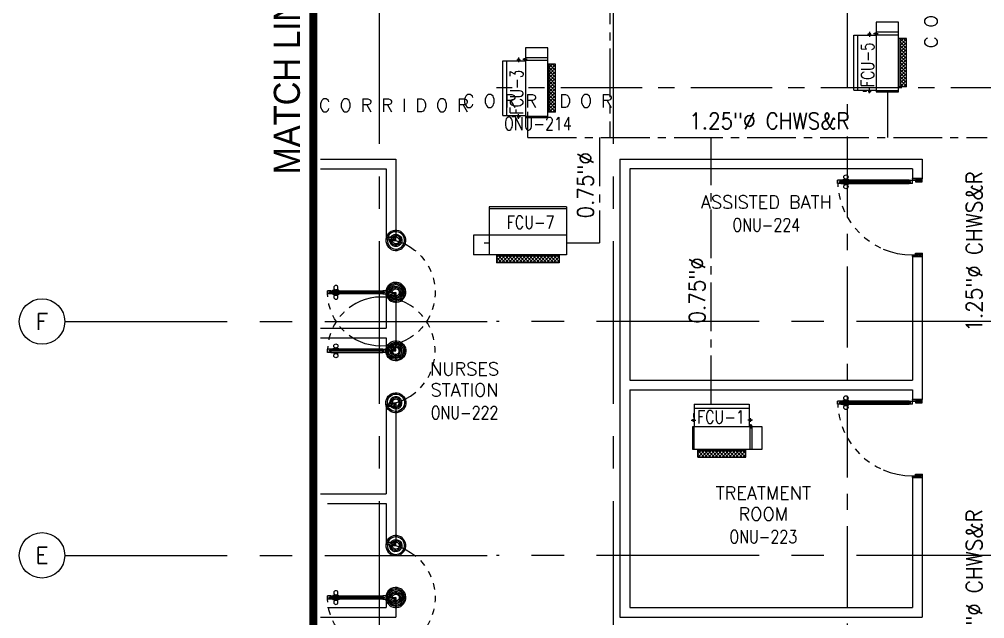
# Model space of a CAD drawing. Extents: x 417866242 to 417866469, y 43498047 to 43498124.
# Drawn here: x 417866392.78 to 417866407.63, y 43498063.41 to 43498072.64 of the extents above; entities that cross this region are included whole.
import ezdxf
from ezdxf.enums import TextEntityAlignment as Align

# ---------------------------------------------------------------- set-up
doc = ezdxf.new("R2010")
doc.units = 0
doc.header["$MEASUREMENT"] = 0
for name, pattern in [('CENTER', [2, 1.25, -0.25, 0.25, -0.25]), ('CENTER2', [1.125, 0.75, -0.125, 0.125, -0.125]), ('CENTERX2', [4, 2.5, -0.5, 0.5, -0.5]), ('HIDDEN', [0.375, 0.25, -0.125])]:
    doc.linetypes.add(name, pattern=pattern)
doc.layers.get('0').update_dxf_attribs({"linetype": 'CONTINUOUS'})
for name, color, linetype in [('AC-CH', 6, 'CENTER2'), ('AC-CHT', 2, 'CONTINUOUS'), ('AX', 11, 'CONTINUOUS'), ('AX-CR', 7, 'CONTINUOUS'), ('AX-TXT', 2, 'CONTINUOUS'), ('AXES', 11, 'CENTERX2'), ('AXES1', 11, 'CENTER'), ('DOOR', 11, 'CONTINUOUS'), ('ELEV', 2, 'CONTINUOUS'), ('FCU', 6, 'CONTINUOUS'), ('M-TEXT', 2, 'CONTINUOUS'), ('RM-NAME', 11, 'CONTINUOUS'), ('RM-NO', 11, 'CONTINUOUS'), ('TEXT', 6, 'CONTINUOUS'), ('TXT1', 2, 'CONTINUOUS'), ('WALL', 11, 'CONTINUOUS')]:
    doc.layers.add(name, color=color, linetype=linetype)
doc.styles.add('KHRS2', font='ROMANS.shx', dxfattribs={"height": 200})
doc.styles.add('ROMANS', font='ROMANS.shx', dxfattribs={"width": 0.6})
doc.styles.add('TTXT', font='ARIAL.TTF', dxfattribs={"width": 0.6})

# ---------------------------------------------------------------- blocks, each defined once
blk = doc.blocks.new('DOOR100')
at = {"layer": 'DOOR', "color": 7, "linetype": 'ByBlock'}
for p, q in [((-91.20000000018626, 1205.042457221396), (-91.20000000018626, 1140.242457221408)), ((-82.20000000018626, 1205.042457221396), (-91.20000000018626, 1205.042457221396)), ((-82.20000000018626, 1127.642457221402), (-82.20000000018626, 1217.642457221402)), ((-75.00000000011642, 1217.642457221402), (-82.20000000018626, 1217.642457221402)), ((-82.20000000018626, 1205.042457221396), (-82.20000000018626, 1140.242457221408)), ((-75.00000000011642, 1250), (-74.99999999959255, 1300.000000000029)), ((-75.00000000011642, 1300), (-25.00000000011642, 1300)), ((-25.00000000011642, 1300), (-75.00000000011642, 1300)), ((-58.00000000011642, 1250), (-75.00000000011642, 1250)), ((-58.00000000011642, 1250), (-58.00000000011642, 1270)), ((-42.00000000011642, 1270), (-58.00000000011642, 1270)), ((-42.00000000011642, 1250), (-42.00000000011642, 1270)), ((-25.00000000011642, 1250), (-42.00000000011642, 1250)), ((-25.00000000011642, 1250), (-25.00000000011642, 1300)), ((-25.00000000011642, 1217.642457221402), (-17.80000000004657, 1217.642457221402)), ((-17.80000000004657, 1127.642457221402), (-17.80000000004657, 1217.642457221402)), ((-17.80000000004657, 1205.042457221396), (-17.80000000004657, 1140.242457221408)), ((-17.80000000004657, 1205.042457221396), (-8.800000000046566, 1205.042457221396)), ((-8.800000000046566, 1205.042457221396), (-8.800000000046566, 1140.242457221408)), ((-82.20000000018626, 1140.242457221408), (-91.20000000018626, 1140.242457221408)), ((-75.00000000011642, 1127.642457221402), (-82.20000000018626, 1127.642457221402)), ((-25.00000000011642, 1127.642457221402), (-17.80000000004657, 1127.642457221402)), ((-17.80000000004657, 1140.242457221408), (-8.800000000046566, 1140.242457221408)), ((-1200, 0), (-1200, 150)), ((-1200, 150), (-1175, 150)), ((-1200, 150), (-1200, 0)), ((-1175, 150), (-1175, 100)), ((-75, 200), (-58, 200)), ((-75, 150), (-75, 200)), ((-75, 150), (-25, 150)), ((-58, 200), (-58, 180)), ((-58, 180), (-42, 180)), ((-42, 200), (-25, 200)), ((-42, 180), (-42, 200)), ((-25, 200), (-25, 150)), ((0, 150), (-25, 150)), ((-25, 150), (-25, 100)), ((0, 0), (0, 150)), ((0, 150), (0, 0)), ((-1150, 0), (-1200, 113.7099299924448)), ((-1150, 0), (-1200, 40.1457343158545)), ((-1150, 0), (-1200, 0)), ((-1175, 100), (-1150, 100)), ((-1150, 0), (-1163.357286043465, 100)), ((-1150, 100), (-1150, 0)), ((-50, 0), (0, 113.7099299924448)), ((-50, 100), (-50, 0)), ((-50, 0), (-36.64271395653486, 100)), ((-25, 100), (-50, 100)), ((-50, 0), (0, 40.1457343158545)), ((-50, 0), (0, 0))]:
    blk.add_line(p, q, dxfattribs=at)
at = {"layer": 'DOOR', "linetype": 'ByBlock'}
for p, q in [((-75.00000000011642, 1250), (-75, 200)), ((-58, 200), (-58.00000000011642, 1250)), ((-42, 200), (-42.00000000011642, 1250)), ((-25, 200), (-25.00000000011642, 1250))]:
    blk.add_line(p, q, dxfattribs=at)
at = {"layer": 'DOOR', "color": 7, "linetype": 'ByBlock'}
for centre in [(-123.5309442150756, 1172.642457221402), (23.53094421490096, 1172.642457221402)]:
    blk.add_circle(centre, 32.39999999998526, dxfattribs=at)
at = {"layer": 'DOOR', "linetype": 'HIDDEN', "ltscale": 0.5}
blk.add_arc((-24.99999999965075, 149.9999999994106), 1150.000000000618, 90, 179.9999999995831, dxfattribs=at)
at = {"layer": 'DOOR', "color": 7, "linetype": 'ByBlock'}
for centre, radius, start, end in [((-1150, 0), 154.4019578127773, 103.7142292212167, 108.8947114515936), ((-50, 0), 154.4019578127773, 71.10528854840643, 76.28577077878333), ((-1150, 0), 134.4019578127773, 100.7199763555959, 111.8401506085482), ((-1150, 0), 94.40195781277725, 90, 121.981811965689), ((-1150, 0), 74.40195781277725, 90, 132.2235735847074), ((-1150, 0), 54.40195781277725, 90, 156.7926171089788), ((-1150, 0), 34.40195781277725, 90, 180), ((-1150, 0), 14.40195781277725, 90, 180), ((-50, 0), 94.40195781277725, 58.01818803431096, 90), ((-50, 0), 74.40195781277725, 47.7764264152926, 90), ((-50, 0), 54.40195781277725, 23.20738289102122, 90), ((-50, 0), 34.40195781277725, 0, 90), ((-50, 0), 14.40195781277725, 0, 90), ((-50, 0), 134.4019578127773, 68.15984939145177, 79.28002364440412), ((-50, 0), 114.4019578127773, 64.0838418833441, 77.3774258719247)]:
    blk.add_arc(centre, radius, start, end, dxfattribs=at)
blk = doc.blocks.new('DOOR90')
at = {"layer": 'DOOR', "color": 7, "linetype": 'ByBlock'}
for p, q in [((-150, 0), (0, 0)), ((-150, 0), (-150, -25)), ((0, -50), (-113.7099299924448, 0)), ((0, -50), (-40.1457343158545, 0)), ((0, -50), (0, 0)), ((-1000, -25), (-1050, -25)), ((-1050, -75), (-1050, -25)), ((-1050, -25), (-1050, -75)), ((-1000, -75), (-1050, -74.99999999947613)), ((-1000, -41.9999999999709), (-1020, -41.9999999999709)), ((-1020, -42), (-1020, -58)), ((-1000, -58), (-1020, -58)), ((-1000, -25), (-1000, -41.9999999999709)), ((-1000, -58), (-1000, -75)), ((-877.6424572214019, -17.79999999995925), (-967.6424572214019, -17.79999999995925)), ((-967.6424572214019, -25), (-967.6424572214019, -17.79999999995925)), ((-967.6424572214019, -75), (-967.6424572214019, -82.20000000004075)), ((-877.6424572214019, -82.20000000004075), (-967.6424572214019, -82.20000000004075)), ((-955.0424572214251, -8.799999999959255), (-890.2424572213786, -8.799999999959255)), ((-955.0424572214251, -17.79999999995925), (-955.0424572214251, -8.799999999959255)), ((-955.0424572214251, -17.79999999995925), (-890.2424572213786, -17.79999999995925)), ((-955.0424572214251, -82.20000000004075), (-890.2424572213786, -82.20000000004075)), ((-955.0424572214251, -82.20000000004075), (-955.0424572214251, -91.20000000004075)), ((-955.0424572214251, -91.20000000004075), (-890.2424572213786, -91.20000000004075)), ((-890.2424572213786, -17.79999999995925), (-890.2424572213786, -8.799999999959255)), ((-890.2424572213786, -82.20000000004075), (-890.2424572213786, -91.20000000004075)), ((-877.6424572214019, -25), (-877.6424572214019, -17.79999999995925)), ((-877.6424572214019, -75), (-877.6424572214019, -82.20000000004075)), ((-200, -25), (-150, -25)), ((-200, -42), (-200, -25)), ((-180, -42), (-200, -42)), ((-200, -58), (-180, -58)), ((-200, -75), (-200, -58)), ((-150, -75), (-200, -75)), ((-180, -58), (-180, -42)), ((-150, -25), (-100, -25)), ((-150, -75), (-150, -25)), ((-100, -25), (-100, -50)), ((0, -50), (-100, -36.64271395650576)), ((-100, -50), (0, -50)), ((-150, -875), (-100, -875)), ((-150, -900), (-150, -875)), ((0, -850), (-113.7099299924448, -900)), ((-100, -875), (-100, -850)), ((0, -850), (-100, -863.3572860434942)), ((-100, -850), (0, -850)), ((0, -850), (-40.1457343158545, -900)), ((0, -850), (0, -900)), ((-150, -900), (0, -900)), ((0, -900), (-150, -900))]:
    blk.add_line(p, q, dxfattribs=at)
at = {"layer": 'DOOR', "linetype": 'ByBlock'}
for p, q in [((-200, -25), (-1000, -25)), ((-200, -42), (-1000, -41.9999999999709)), ((-200, -58), (-1000, -58)), ((-1000, -75), (-200, -75))]:
    blk.add_line(p, q, dxfattribs=at)
at = {"layer": 'DOOR', "color": 7, "linetype": 'ByBlock'}
for centre in [(-922.6424572214019, 23.53094421501737), (-922.6424572214019, -123.5309442149592)]:
    blk.add_circle(centre, 32.39999999998526, dxfattribs=at)
for centre, radius, start, end in [((0, -50), 154.4019578127773, 161.1052885482714, 166.2857707768669), ((0, -50), 94.40195781277725, 148.0181880328085, 180), ((0, -50), 134.4019578127773, 158.159849394549, 169.2800236450682), ((0, -50), 114.4019578127773, 154.0838418822192, 167.37742587102), ((0, -50), 74.40195781277725, 137.7764264185456, 180), ((0, -50), 54.40195781277725, 113.2073828924446, 180), ((0, -50), 34.40195781277725, 90, 180), ((0, -50), 14.40195781277725, 90, 180), ((0, -850), 154.4019578127773, 193.7142292231331, 198.8947114517286), ((0, -850), 134.4019578127773, 190.7199763549318, 201.840150605451), ((0, -850), 94.40195781277725, 180, 211.9818119671915), ((0, -850), 74.40195781277725, 180, 222.2235735814543), ((0, -850), 54.40195781277725, 180, 246.7926171075554), ((0, -850), 34.40195781277725, 180, 270), ((0, -850), 14.40195781277725, 180, 270)]:
    blk.add_arc(centre, radius, start, end, dxfattribs=at)
at = {"layer": 'DOOR', "linetype": 'HIDDEN', "ltscale": 0.5}
blk.add_arc((-222.2222222220153, -49.99999999976717), 828.155208510499, 178.270116378131, 275.0030377036063, dxfattribs=at)
blk = doc.blocks.new('AXL')
at = {"layer": 'AX-CR'}
blk.add_circle((-350.0000000000018, 0), 350.0000000000014, dxfattribs=at)
at = {"layer": 'AX-TXT', "style": 'ROMANS'}
blk.add_attdef('AX', text='', height=250, dxfattribs=at).set_placement((-350.0000000000018, 0), align=Align.MIDDLE)
blk = doc.blocks.new('*X29')
at = {"color": 0}
for p, q in [((16890.47746209932, -2466.570672882412), (16943.4517006644, -2413.596434317336)), ((16890.47746209932, -2519.603681471403), (16990.47746209933, -2419.603681471401)), ((16990.47746209933, -2565.49912589376), (16890.47746209932, -2465.499125893757)), ((16890.47746209932, -2572.636690060394), (16990.47746209933, -2472.636690060392)), ((16990.47746209933, -2618.532134482751), (16890.47746209932, -2518.532134482748)), ((16890.47746209932, -2625.669698649385), (16990.47746209933, -2525.669698649383)), ((16990.47746209933, -2512.466117304769), (16891.6077791119, -2413.596434317336)), ((16990.47746209933, -2459.433108715778), (16944.64078770089, -2413.596434317336)), ((16990.47746209933, -2671.565143071742), (16890.47746209932, -2571.565143071739)), ((16890.47746209932, -2678.702707238376), (16990.47746209933, -2578.702707238374)), ((16990.47746209933, -2724.598151660733), (16890.47746209932, -2624.59815166073)), ((16890.47746209932, -2731.735715827367), (16990.47746209933, -2631.735715827365)), ((16990.47746209933, -2777.631160249724), (16890.47746209932, -2677.631160249721)), ((16890.47746209932, -2784.768724416358), (16990.47746209933, -2684.768724416357)), ((16990.47746209933, -2830.664168838715), (16890.47746209932, -2730.664168838713)), ((16890.47746209932, -2837.801733005349), (16990.47746209933, -2737.801733005348)), ((16990.47746209933, -2883.697177427706), (16890.47746209932, -2783.697177427704)), ((16890.47746209932, -2890.83474159434), (16990.47746209933, -2790.834741594339)), ((16990.47746209933, -2936.730186016697), (16890.47746209932, -2836.730186016694)), ((16890.47746209932, -2943.867750183331), (16990.47746209933, -2843.86775018333)), ((16990.47746209933, -2989.763194605689), (16890.47746209932, -2889.763194605686)), ((16890.47746209932, -2996.900758772323), (16990.47746209933, -2896.900758772321)), ((16990.47746209933, -3042.796203194679), (16890.47746209932, -2942.796203194677)), ((16890.47746209932, -3049.933767361314), (16990.47746209933, -2949.933767361312)), ((16990.47746209933, -3095.82921178367), (16890.47746209932, -2995.829211783668)), ((16890.47746209932, -3102.966775950305), (16990.47746209933, -3002.966775950303)), ((16990.47746209933, -3148.862220372662), (16890.47746209932, -3048.862220372659)), ((16943.52866745501, -3154.946434317336), (16890.47746209932, -3101.89522896165)), ((16891.53081232129, -3154.946434317336), (16990.47746209933, -3055.999784539294)), ((16944.56382091028, -3154.946434317336), (16990.47746209933, -3109.032793128285))]:
    blk.add_line(p, q, dxfattribs=at)
blk = doc.blocks.new('WHE06')
at = {"color": 3}
for p, q in [((688.9750000238419, 621.5), (346.0749999880791, 621.5)), ((346.0749999880791, 621.5), (346.0749999880791, 469.1000000014901)), ((688.9750000238419, 469.1000000014901), (688.9750000238419, 621.5)), ((232.1000000238419, 452.25), (232.1000000238419, 422.25)), ((232.1000000238419, 452.25), (252.1000000238419, 452.25)), ((242.1000000238419, 472.1842434704304), (242.1000000238419, 399.4801759719849)), ((252.1000000238419, 452.25), (252.1000000238419, 422.25)), ((304.9940044879913, 447.6499999985099), (373.2827185988426, 447.6499999985099)), ((321.0749999880791, 457.6499999985099), (321.0749999880791, 437.6499999985099)), ((321.0749999880791, 457.6499999985099), (346.0749999880791, 457.6499999985099)), ((60.32499998807907, -422.25), (60.32499998807907, 422.25)), ((212.2971614003181, 437.25), (269.0589052438736, 437.25)), ((321.0749999880791, 437.6499999985099), (346.0749999880791, 437.6499999985099)), ((346.0749999880791, 430.4178223386407), (688.9750000238419, 430.4178223386407)), ((811.1999999880791, 370.6749999970198), (688.9750000238419, 370.6749999970198)), ((711.1999999880791, -370.6749999970198), (711.1999999880791, 370.6749999970198)), ((811.1999999880791, -370.6749999970198), (811.1999999880791, 370.6749999970198)), ((141.6357128024101, -437.25), (141.6357128024101, -422.25)), ((141.6357128024101, -437.25), (196.5700032711029, -437.25)), ((196.5700032711029, -437.25), (196.5700032711029, -422.25)), ((221.3790392279625, -437.25), (269.0589052438736, -437.25)), ((232.1000000238419, -452.25), (232.1000000238419, -422.25)), ((242.1000000238419, -472.1842434704304), (242.1000000238419, -399.4801759719849)), ((252.1000000238419, -452.25), (252.1000000238419, -422.25)), ((346.0749999880791, -430.4178223386407), (688.9750000238419, -430.4178223386407)), ((811.1999999880791, -370.6749999970198), (688.9750000238419, -370.6749999970198)), ((232.1000000238419, -452.25), (252.1000000238419, -452.25))]:
    blk.add_line(p, q, dxfattribs=at)
at = {"color": 6}
for p, q in [((346.0749999880791, 469.1000000014901), (346.0749999880791, -450.8250000029802)), ((688.9750000238419, 469.1000000014901), (346.0749999880791, 469.1000000014901)), ((688.9750000238419, -450.8250000029802), (688.9750000238419, 469.1000000014901)), ((0, -422.25), (0, 422.25)), ((0, 422.25), (346.0749999880791, 422.25)), ((0, -422.25), (346.0749999880791, -422.25)), ((346.0749999880791, -450.8250000029802), (688.9750000238419, -450.8250000029802))]:
    blk.add_line(p, q, dxfattribs=at)
at = {"color": 11}
blk.add_blockref('*X29', (-16179.27746212482, 2784.271434314549), dxfattribs=at)
blk = doc.blocks.new('*X31')
at = {"color": 0}
for p, q in [((-750.2433014437457, 2537.8032310737), (-672.2561432365363, 2615.790389280909)), ((-750.243301443746, 2590.836239662691), (-725.2891518255274, 2615.790389280909)), ((-659.6350886662223, 2515.790389280909), (-750.2433014437461, 2606.398602058433)), ((-712.6680972552134, 2515.790389280909), (-750.2433014437458, 2553.365593469442)), ((-719.2231346475452, 2515.790389280909), (-619.2231346475452, 2615.790389280909)), ((-606.6020800772312, 2515.790389280909), (-706.6020800772312, 2615.790389280909)), ((-666.190126058554, 2515.790389280909), (-566.1901260585541, 2615.790389280909)), ((-553.5690714882402, 2515.790389280909), (-653.5690714882402, 2615.790389280909)), ((-613.157117469563, 2515.790389280909), (-513.1571174695631, 2615.790389280909)), ((-500.5360628992491, 2515.790389280909), (-600.5360628992491, 2615.790389280909)), ((-560.124108880572, 2515.790389280909), (-460.124108880572, 2615.790389280909)), ((-447.5030543102581, 2515.790389280909), (-547.503054310258, 2615.790389280909)), ((-507.0911002915809, 2515.790389280909), (-407.0911002915809, 2615.790389280909)), ((-394.470045721267, 2515.790389280909), (-494.470045721267, 2615.790389280909)), ((-454.0580917025898, 2515.790389280909), (-354.0580917025898, 2615.790389280909)), ((-341.4370371322759, 2515.790389280909), (-441.4370371322759, 2615.790389280909)), ((-401.0250831135987, 2515.790389280909), (-301.0250831135988, 2615.790389280909)), ((-288.4040285432848, 2515.790389280909), (-388.4040285432848, 2615.790389280909)), ((-347.9920745246076, 2515.790389280909), (-247.9920745246077, 2615.790389280909)), ((-235.3710199542938, 2515.790389280909), (-335.3710199542938, 2615.790389280909)), ((-294.9590659356166, 2515.790389280909), (-194.9590659356166, 2615.790389280909)), ((-182.3380113653027, 2515.790389280909), (-282.3380113653027, 2615.790389280909)), ((-241.9260573466255, 2515.790389280909), (-141.9260573466256, 2615.790389280909)), ((-129.3050027763116, 2515.790389280909), (-229.3050027763116, 2615.790389280909)), ((-188.8930487576345, 2515.790389280909), (-88.89304875763449, 2615.790389280909)), ((-76.27199418732056, 2515.790389280909), (-176.2719941873206, 2615.790389280909)), ((-135.8600401686434, 2515.790389280909), (-35.86004016864342, 2615.790389280909)), ((-23.23898559832949, 2515.790389280909), (-123.2389855983295, 2615.790389280909)), ((-82.82703157965233, 2515.790389280909), (17.17296842034765, 2615.790389280909)), ((29.79402299066158, 2515.790389280909), (-70.2059770093384, 2615.790389280909)), ((-29.79402299066158, 2515.790389280909), (70.2059770093384, 2615.790389280909)), ((82.82703157965233, 2515.790389280909), (-17.17296842034765, 2615.790389280909)), ((23.23898559832949, 2515.790389280909), (123.2389855983295, 2615.790389280909)), ((135.8600401686434, 2515.790389280909), (35.86004016864342, 2615.790389280909)), ((76.27199418732056, 2515.790389280909), (176.2719941873206, 2615.790389280909)), ((188.8930487576345, 2515.790389280909), (88.89304875763449, 2615.790389280909)), ((129.3050027763116, 2515.790389280909), (214.7566985562537, 2601.242085060851)), ((214.7566985562536, 2542.959748071281), (141.9260573466256, 2615.790389280909)), ((182.3380113653027, 2515.790389280909), (214.7566985562536, 2548.20907647186)), ((214.7566985562537, 2595.992756660272), (194.9590659356166, 2615.790389280909))]:
    blk.add_line(p, q, dxfattribs=at)
blk = doc.blocks.new('WAP16')
at = {"color": 6}
for p, q in [((-597, 0), (-597, -737)), ((-597, 0), (597, 0)), ((597, 0), (597, -737)), ((-597, -437), (597, -437)), ((-597, -737), (597, -737))]:
    blk.add_line(p, q, dxfattribs=at)
at = {"color": 3}
for p, q in [((-597, -32), (597, -32)), ((597, -437), (835, -437)), ((835, -437), (835, -737)), ((597, -562.0173622146249), (670.3489288687706, -562.0173622146249)), ((-482.5, -737), (-482.5, -862)), ((482.5, -737), (482.5, -862)), ((597, -737), (835, -737)), ((-482.5, -762), (482.5, -762)), ((-482.5, -862), (482.5, -862))]:
    blk.add_line(p, q, dxfattribs=at)
at = {"color": 11}
blk.add_blockref('*X31', (267.7433014512062, -3377.790389284492), dxfattribs=at)
blk = doc.blocks.new('RM1')
at = {"layer": 'RM-NAME', "style": 'ROMANS'}
for tag, p in [('ROOMNAME1', (0, 323.8095238059759)), ('ROOMNAME2', (0, 0))]:
    blk.add_attdef(tag, text='', height=200, dxfattribs=at).set_placement(p, align=Align.MIDDLE)

msp = doc.modelspace()

# ---------------------------------------------------------------- linework, layer by layer
at = {"layer": 'AC-CH'}
for p, q in [((417866401.8627668, 43498074.44229607), (417866401.8627668, 43498070.82171483)), ((417866406.13746, 43498071.52501908), (417866406.13746, 43498070.82171483)), ((417866400.603177, 43498070.82171483), (417866400.6031771, 43498071.21652951)), ((417866400.603177, 43498070.82171483), (417866407.6716723, 43498070.82171483)), ((417866401.7075586, 43498070.82171483), (417866401.7075586, 43498069.20229659)), ((417866403.426347, 43498066.71454648), (417866403.426347, 43498070.82171483)), ((417866401.1994424, 43498069.20229659), (417866401.7075586, 43498069.20229659))]:
    msp.add_line(p, q, dxfattribs=at)
at = {"layer": 'AXES'}
for p, q in [((417866398.3210165, 43498046.72449277), (417866398.3210165, 43498123.53716789)), ((417866401.9210165, 43498046.72449277), (417866401.9210165, 43498123.53716789)), ((417866393.4768053, 43498067.98878641), (417866400.1210165, 43498067.98878641)), ((417866468.1610165, 43498067.98878641), (417866400.1210165, 43498067.98878641)), ((417866393.4768053, 43498064.38878641), (417866400.1210165, 43498064.38878641)), ((417866468.1610165, 43498064.38878641), (417866400.1210165, 43498064.38878641))]:
    msp.add_line(p, q, dxfattribs=at)
at = {"layer": 'AXES1'}
for p, q in [((417866405.5210165, 43498053.58878641), (417866405.5210165, 43498112.40878641)), ((417866458.3610165, 43498071.58878641), (417866400.1210165, 43498071.58878641))]:
    msp.add_line(p, q, dxfattribs=at)
at = {"layer": 'ELEV', "linetype": 'CENTER2', "const_width": 0.12}
msp.add_lwpolyline([(417866397.3024853, 43498051.26966918), (417866397.3024853, 43498114.80878641)], dxfattribs=at)
at = {"layer": 'WALL'}
for p, q in [((417866397.414535, 43498070.48878641), (417866398.5710165, 43498070.48878641)), ((417866402.0210165, 43498070.48878641), (417866406.6710165, 43498070.48878641)), ((417866397.414535, 43498070.33878641), (417866398.4210165, 43498070.33878641)), ((417866406.5210165, 43498070.33878641), (417866402.1710165, 43498070.33878641)), ((417866397.414535, 43498067.88878641), (417866398.4210165, 43498067.88878641)), ((417866397.414535, 43498067.73878641), (417866398.4210165, 43498067.73878641)), ((417866398.4210165, 43498067.58878641), (417866398.5710165, 43498067.58878641)), ((417866398.4210165, 43498066.68878641), (417866398.5710165, 43498066.68878641))]:
    msp.add_line(p, q, dxfattribs=at)
at = {"layer": 'WALL', "linetype": 'ByBlock'}
for p, q in [((417866398.5710165, 43498070.48878641), (417866398.5710165, 43498069.28878641)), ((417866402.0210165, 43498070.48878641), (417866402.0210165, 43498063.43878641)), ((417866402.0210165, 43498070.48878641), (417866402.0210165, 43498063.43878641)), ((417866406.6710165, 43498070.48878641), (417866406.6710165, 43498070.18878641)), ((417866398.4210165, 43498070.33878641), (417866398.4210165, 43498069.28878641)), ((417866402.1710165, 43498070.33878641), (417866402.1710165, 43498067.08878641)), ((417866406.5210165, 43498070.33878641), (417866406.5210165, 43498070.18878641)), ((417866406.6710165, 43498070.18878641), (417866406.5210165, 43498070.18878641)), ((417866398.5710165, 43498069.28878641), (417866398.4210165, 43498069.28878641)), ((417866406.6710165, 43498068.98878641), (417866406.5210165, 43498068.98878641)), ((417866406.5210165, 43498068.98878641), (417866406.5210165, 43498067.08878641)), ((417866406.6710165, 43498068.98878641), (417866406.6710165, 43498066.78878641)), ((417866398.5710165, 43498068.38878641), (417866398.4210165, 43498068.38878641)), ((417866398.4210165, 43498068.38878641), (417866398.4210165, 43498067.88878641)), ((417866398.5710165, 43498068.38878641), (417866398.5710165, 43498067.58878641)), ((417866398.4210165, 43498067.73878641), (417866398.4210165, 43498067.58878641)), ((417866402.1710165, 43498067.08878641), (417866406.5210165, 43498067.08878641)), ((417866402.1710165, 43498066.93878641), (417866402.1710165, 43498063.58878641)), ((417866402.1710165, 43498066.93878641), (417866406.5210165, 43498066.93878641)), ((417866406.5210165, 43498066.93878641), (417866406.5210165, 43498066.78878641)), ((417866406.6710165, 43498066.78878641), (417866406.5210165, 43498066.78878641)), ((417866398.4210165, 43498066.68878641), (417866398.4210165, 43498065.33878641)), ((417866398.5710165, 43498066.68878641), (417866398.5710165, 43498064.58878641)), ((417866406.5210165, 43498065.58878641), (417866406.5210165, 43498063.58878641)), ((417866406.6710165, 43498065.58878641), (417866406.5210165, 43498065.58878641)), ((417866406.6710165, 43498065.58878641), (417866406.6710165, 43498063.43878641)), ((417866397.414535, 43498065.33878641), (417866398.4210165, 43498065.33878641)), ((417866397.5210165, 43498065.18878641), (417866398.4210165, 43498065.18878641)), ((417866398.4210165, 43498065.18878641), (417866398.4210165, 43498064.58878641)), ((417866398.4210165, 43498064.58878641), (417866398.5710165, 43498064.58878641)), ((417866397.5210165, 43498063.58878641), (417866398.4210165, 43498063.58878641)), ((417866398.4210165, 43498063.68878641), (417866398.5710165, 43498063.68878641)), ((417866398.4210165, 43498063.68878641), (417866398.4210165, 43498063.58878641)), ((417866398.5710165, 43498063.68878641), (417866398.5710165, 43498063.43878641)), ((417866402.1710165, 43498063.58878641), (417866406.5210165, 43498063.58878641)), ((417866397.414535, 43498063.43878642), (417866398.5710165, 43498063.43878641)), ((417866402.0210165, 43498063.43878641), (417866406.6710165, 43498063.43878641))]:
    msp.add_line(p, q, dxfattribs=at)

# ---------------------------------------------------------------- block references
at = {"layer": 'AX', "xscale": 0.0009999871253967285, "yscale": 0.001000002026557922, "zscale": 0.001}
for p, values in [((417866393.4768053, 43498067.98878641), {'AX': 'F'}), ((417866393.4768053, 43498064.38878641), {'AX': 'E'})]:
    msp.add_blockref('AXL', p, dxfattribs=at).add_auto_attribs(values)
at = {"layer": 'DOOR', "color": 0, "linetype": 'ByBlock', "xscale": 0.001000002026557922, "yscale": 0.001000002026557922, "zscale": 0.001, "rotation": 90}
for p in [(417866406.6710165, 43498070.18983667), (417866406.6710165, 43498066.78983667)]:
    msp.add_blockref('DOOR100', p, dxfattribs=at)
at = {"layer": 'DOOR', "color": 0, "linetype": 'Continuous', "xscale": -0.0009999871253967285, "yscale": 0.001000002026557922, "zscale": 0.001, "rotation": 180}
for p in [(417866398.5710165, 43498068.38878641), (417866398.5710165, 43498063.68878641)]:
    msp.add_blockref('DOOR90', p, dxfattribs=at)
at = {"layer": 'DOOR', "color": 0, "linetype": 'Continuous', "xscale": 0.0009999871253967285, "yscale": 0.001000002026557922, "zscale": 0.001}
msp.add_blockref('DOOR90', (417866398.5710165, 43498067.58878641), dxfattribs=at)
at = {"layer": 'FCU', "linetype": 'ByBlock', "yscale": 0.001000002026557922, "zscale": 0.001}
for name, p, xscale in [('WHE06', (417866405.6199417, 43498071.97584499), 0.0009999871253967285), ('WHE06', (417866400.2194149, 43498071.58167668), 0.0009999871253967285), ('WAP16', (417866400.6024501, 43498069.75566185), -0.0009999871253967285)]:
    msp.add_blockref(name, p, dxfattribs=dict(at, xscale=xscale))
at = {"layer": 'FCU', "linetype": 'ByBlock', "xscale": 0.001000002026557922, "yscale": 0.001000002026557922, "zscale": 0.001, "rotation": 270}
msp.add_blockref('WHE06', (417866403.5875393, 43498066.71454648), dxfattribs=at)
at = {"layer": 'RM-NO'}
ref = msp.add_blockref('RM1', (417866406.8075797, 43498073.35293637), dxfattribs=dict(at, xscale=0.001000002026557922, yscale=0.001000002026557922, zscale=0.001, rotation=90))
ref.add_attrib('ROOMNO', 'ONU-225', dxfattribs={"height": 0.2, "rotation": 90, "style": 'ROMANS', "width": 0.8}).set_placement((417866407.1575797, 43498073.35293637), align=Align.MIDDLE)
ref.add_attrib('ROOMNAME2', 'C O R R I D O R', dxfattribs={"layer": 'RM-NAME', "height": 0.2, "rotation": 90, "style": 'ROMANS'}).set_placement((417866406.8075797, 43498073.35293637), align=Align.MIDDLE)
ref = msp.add_blockref('RM1', (417866400.7576723, 43498071.38693918), dxfattribs=dict(at, xscale=0.0009999871253967285, yscale=0.001000002026557922, zscale=0.001))
ref.add_attrib('ROOMNO', 'ONU-214', dxfattribs={"height": 0.2, "style": 'ROMANS', "width": 0.8}).set_placement((417866400.7576723, 43498071.03693918), align=Align.MIDDLE)
ref.add_attrib('ROOMNAME2', 'C O R R I D O R', dxfattribs={"layer": 'RM-NAME', "height": 0.2, "style": 'ROMANS'}).set_placement((417866400.7576723, 43498071.38693918), align=Align.MIDDLE)
ref = msp.add_blockref('RM1', (417866404.2731544, 43498069.82794657), dxfattribs=dict(at, xscale=0.0009999871253967285, yscale=0.001000002026557922, zscale=0.001))
ref.add_attrib('ROOMNO', 'ONU-224', dxfattribs={"height": 0.2, "style": 'ROMANS', "width": 0.8}).set_placement((417866404.2731544, 43498069.47794656), align=Align.MIDDLE)
ref.add_attrib('ROOMNAME2', 'ASSISTED BATH', dxfattribs={"layer": 'RM-NAME', "height": 0.2, "style": 'ROMANS'}).set_placement((417866404.2731544, 43498069.82794657), align=Align.MIDDLE)
ref = msp.add_blockref('RM1', (417866399.6289748, 43498066.93656808), dxfattribs=dict(at, xscale=0.0009999871253967285, yscale=0.001000002026557922, zscale=0.001))
ref.add_attrib('ROOMNO', 'ONU-222', dxfattribs={"height": 0.2, "style": 'ROMANS', "width": 0.8}).set_placement((417866399.6289748, 43498066.58656808), align=Align.MIDDLE)
ref.add_attrib('ROOMNAME2', 'STATION', dxfattribs={"layer": 'RM-NAME', "height": 0.2, "style": 'ROMANS'}).set_placement((417866399.6289748, 43498066.93656808), align=Align.MIDDLE)
ref.add_attrib('ROOMNAME1', 'NURSES', dxfattribs={"layer": 'RM-NAME', "height": 0.2, "style": 'ROMANS'}).set_placement((417866399.6289748, 43498067.2603776), align=Align.MIDDLE)
ref = msp.add_blockref('RM1', (417866404.2266847, 43498065.02594291), dxfattribs=dict(at, xscale=0.0009999871253967285, yscale=0.001000002026557922, zscale=0.001))
ref.add_attrib('ROOMNO', 'ONU-223', dxfattribs={"height": 0.2, "style": 'ROMANS', "width": 0.8}).set_placement((417866404.2266847, 43498064.67594291), align=Align.MIDDLE)
ref.add_attrib('ROOMNAME2', 'ROOM', dxfattribs={"layer": 'RM-NAME', "height": 0.2, "style": 'ROMANS'}).set_placement((417866404.2266847, 43498065.02594291), align=Align.MIDDLE)
ref.add_attrib('ROOMNAME1', 'TREATMENT', dxfattribs={"layer": 'RM-NAME', "height": 0.2, "style": 'ROMANS'}).set_placement((417866404.2266847, 43498065.34975243), align=Align.MIDDLE)

# ---------------------------------------------------------------- texts
at = {"layer": 'AC-CHT', "style": 'KHRS2', "width": 0.9}
msp.add_text('1.25"%%C CHWS&R', height=0.25, dxfattribs=at).set_placement((417866404.3212069, 43498071.07788833), align=Align.MIDDLE)
for s, p in [('0.75"%%C', (417866401.4905674, 43498070.08786639)), ('1.25"%%C CHWS&R', (417866407.4716749, 43498069.06928065)), ('0.75"%%C', (417866403.2093558, 43498068.46834274)), ('1.25"%%C CHWS&R', (417866407.4716749, 43498063.86351671))]:
    msp.add_text(s, height=0.25, rotation=90, dxfattribs=at).set_placement(p, align=Align.MIDDLE)
at = {"layer": 'M-TEXT', "style": 'ROMANS', "width": 0.75}
for s, p in [('FCU-5', (417866405.9319682, 43498071.59655549)), ('FCU-3', (417866400.5306172, 43498071.1768785))]:
    msp.add_text(s, height=0.2, rotation=90, dxfattribs=at).set_placement(p)
at = {"layer": 'M-TEXT', "style": 'ROMANS', "width": 0.8}
for s, p in [('FCU-7', (417866400.2803037, 43498069.41657399)), ('FCU-1', (417866403.2082497, 43498066.42075732))]:
    msp.add_text(s, height=0.2, dxfattribs=at).set_placement(p)
at = {"layer": 'TEXT', "color": 4, "style": 'ROMANS'}
msp.add_text('C O R R I D O R', height=0.2, dxfattribs=at).set_placement((417866398.5414718, 43498071.21948171), align=Align.CENTER)
at = {"layer": 'TXT1', "color": 6, "style": 'TTXT', "width": 0.9}
msp.add_text('MATCH LINE CONTINUATION SHEET No. MH.M-012', height=0.40118203125, rotation=90, dxfattribs=at).set_placement((417866397.094639, 43498070.25391971))

doc.saveas('drawing.dxf')
